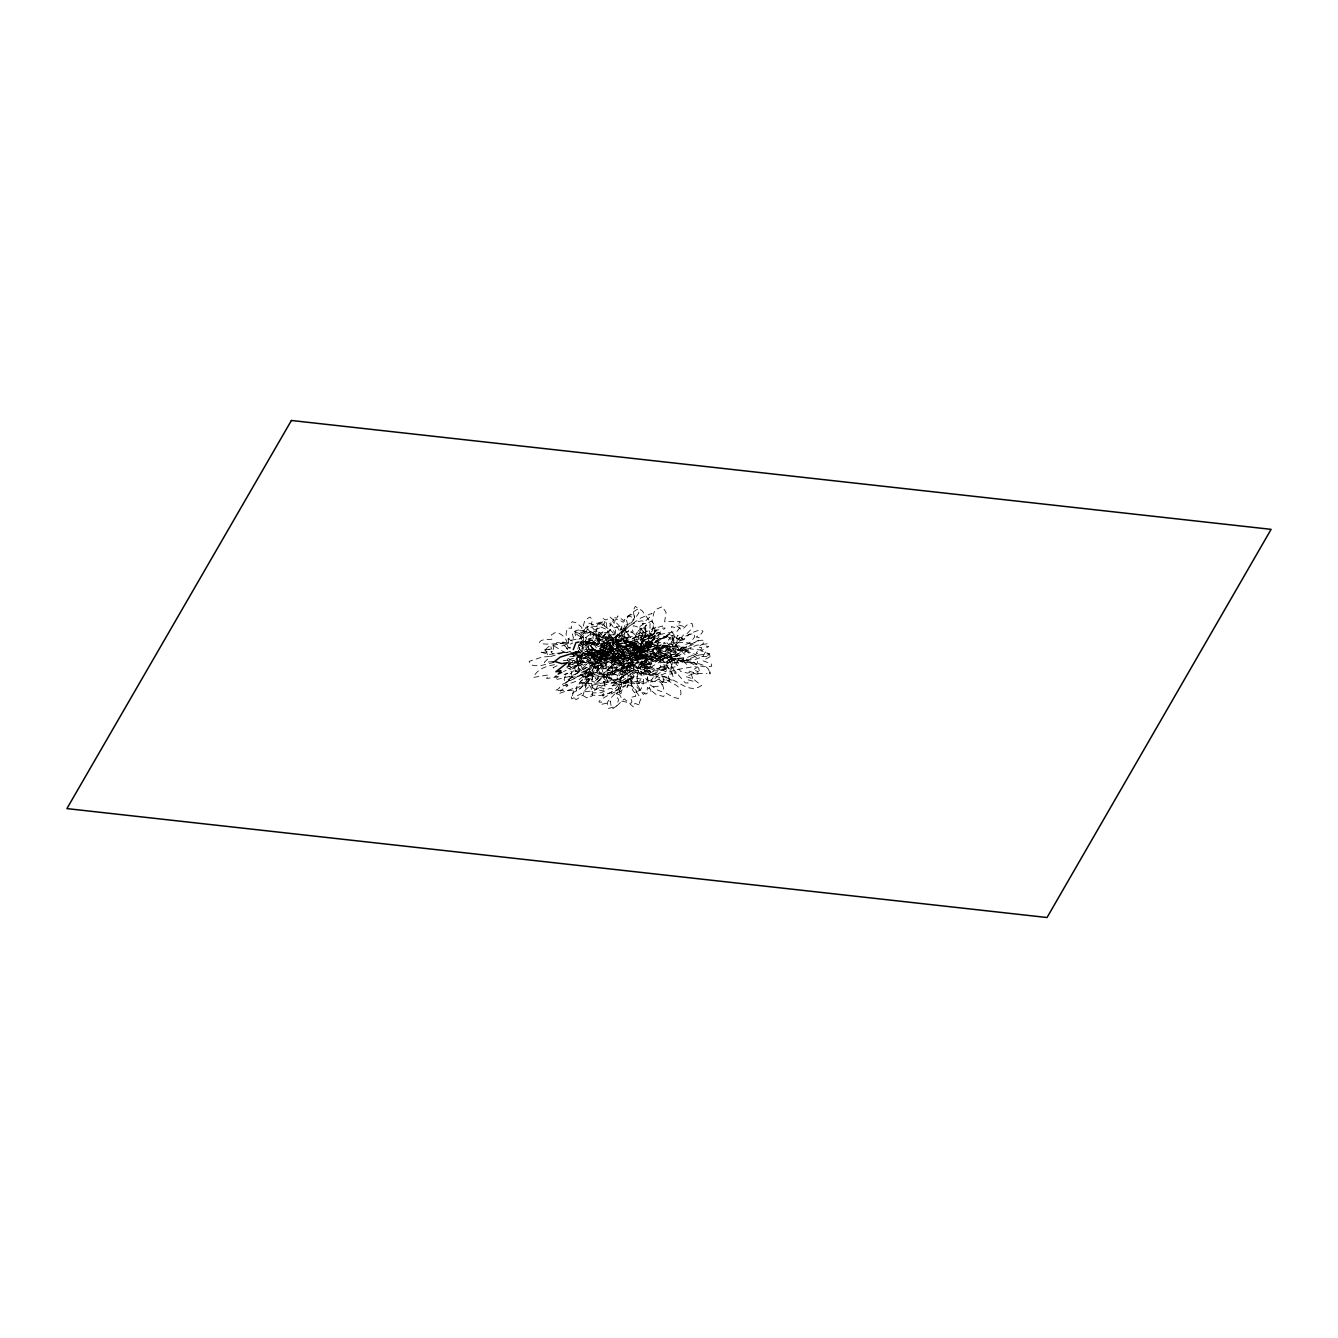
<?xml version="1.0" encoding="UTF-8"?>
<svg xmlns="http://www.w3.org/2000/svg" width="1338" height="1338" viewBox="0 0 1338 1338"><rect width="100%" height="100%" fill="white"/><g stroke="black" fill="none" stroke-linecap="round" stroke-linejoin="round"><path stroke-width="0.75" stroke-dasharray="5 3.75" d="M579.003 644.163L577.163 651.623L569.837 654.315M579.856 638.945L581.11 636.52L580.224 639.23M552.895 662.21L553.915 661.323M572.346 641.136C564.352 637.641 565.556 634.011 567.63 628.107L571.727 628.241L570.774 624.411L572.146 621.718L576.695 622.889L581.879 627.522L581.863 632.021L583 632.774L584.723 628.509L583.117 626.769L584.355 621.986L585.241 619.996L589.874 617.052L592.333 619.527L591.429 624.946L601.23 622.053L599.658 624.227L603.823 624.077L599.641 627.856L585.258 634.028L582.666 636.52A24.084 13.949 -12 0 0 580.909 641.404L580.291 642.273M568.65 660.888L567.228 660.186L568.098 658.53L576.176 661.524L577.598 659.216C581.645 656.473 587.984 668.097 588.302 662.059L590.677 659.667L594.407 665.17C596.146 667.093 591.095 676.727 595.092 672.445C599.173 670.589 607.352 676.811 607.636 681.711L608.606 682.229C638.811 682.781 609.175 683.434 607.235 675.673C606.783 673.265 607.285 671.275 608.456 667.578L612.57 667.712L611.6 663.882L612.971 661.189L617.52 662.36L622.705 666.993L622.688 671.492L623.826 672.245L625.565 667.98L623.943 666.24L625.197 661.457L626.084 659.467L630.716 656.523L633.158 658.998L632.272 664.417L642.073 661.524L640.484 663.698L644.648 663.548L640.484 667.327L626.084 673.499L623.491 675.991A24.084 13.949 -12 0 0 621.735 680.875C621.183 683.149 640.032 663.615 638.293 672.646C632.506 677.981 647.592 669.552 650.385 672.328L649.114 674.67L659.116 673.683C655.553 681.912 645.167 680.373 638.075 682.865C645.669 684.956 653.245 679.002 660.738 682.296L662.076 684.772C659.801 687.581 646.271 685.692 649.8 688.217C653.362 693.887 647.659 691.345 645.97 694.205L638.343 688.919L634.48 683.534L622.739 682.865L631.486 685.993L637.323 691.696L634.664 692.382L635.667 696.312L630.499 697.399L631.971 701.697L631.068 703.203L621.685 701.079C621.334 691.228 613.406 693.385 618.624 699.54L616.734 705.912L612.821 708.588L611.282 707.3L610.362 701.028L607.368 703.169L600.729 704.424L601.816 702.015C590.811 703.972 614.911 691.127 617.989 691.094L619.845 683.634L618.624 684.253C615.815 689.639 610.161 693.686 604.308 694.89L602.886 696.145L602.702 694.639L605.478 691.529L604.442 691.144L601.331 692.75L593.52 692.9L591.981 691.746L593.002 690.876L583.385 691.88L589.172 686.327A27.479 15.905 -12 0 1 598.203 683.919C618.123 679.788 583.017 686.461 580.291 681.862L580.993 680.942C582.85 677.781 594.373 679.921 592.734 678.048L592.466 676.627C593.303 673.683 590.978 673.65 594.356 672.797A24.084 14.501 -8 0 0 598.17 668.13L598.538 665.404L592.199 656.941L593.286 654.499L592.567 652.727L596.23 653.747L597.183 651.489L602.97 656.122L608.138 651.188L613.139 649.532L614.109 653.111L612.72 655.035L608.556 659.483L605.144 660.671C594.607 672.261 618.909 652.007 624.194 657.393L624.16 658.196C615.497 670.321 612.57 658.329 621.25 663.966C621.969 666.893 612.704 668.364 616.969 669.686L605.713 674.068L593.671 674.603L604.876 676.794L617.855 671.375L628.158 669.87L626.937 672.245L629.964 672.696L631.452 676.961L640.852 679.085L641.738 677.58L640.266 673.282L645.451 672.194L644.431 668.264L647.09 667.578L641.253 661.892L633.158 659.651L633.225 658.681L644.247 659.433L648.127 664.802L655.737 670.087C657.443 667.227 663.13 669.769 659.584 664.1C656.055 661.574 669.569 663.481 671.86 660.654C665.203 653.881 681.376 662.912 671.676 659.751L670.522 658.196C663.012 654.884 655.453 660.838 647.86 658.748C654.934 656.256 665.321 657.794 668.9 649.566L658.881 650.552L660.152 648.211C657.359 645.434 642.29 653.864 648.06 648.529C649.783 639.564 631.168 658.831 631.503 656.757A24.084 13.949 -12 0 1 633.259 651.874L635.216 649.566L650.251 643.227L660.019 633.175L659.049 629.596L654.048 631.252L648.88 636.186L643.11 631.553L642.14 633.811L638.477 632.79L639.196 634.563L638.109 637.005L644.464 645.468L644.08 648.194A24.084 14.501 -8 0 1 640.283 652.86C636.972 655.536 643.009 646.639 640.333 645.234L636.587 639.731L634.229 642.123C633.894 648.177 627.555 636.554 623.508 639.28L622.086 641.588L614.008 638.594L612.269 641.722L613.707 645.568L623.107 651.121C619.929 652.827 599.207 639.38 604.057 648.228C609.626 649.515 604.609 651.271 600.979 649.699L602.301 644.849L602.936 645.702L599.006 647.692L604.458 651.573L609.108 652.66L600.879 656.205L604.391 657.209L602.133 658.631L603.304 659.4L616.149 656.373L625.649 652.492L637.189 654.449L625.666 655.286L614.008 659.032L615.697 660.186L610.396 663.431L611.315 665.053L613.925 665.488L606.984 670.455L617.939 670.589L629.362 665.003L626.769 668.231L619.578 672.412L616.969 677.513L617.738 679.052L619.31 678.868L628.375 672.947L628.726 675.473L632.673 677.981L635.098 675.64L637.089 676.476L637.557 685.324L643.377 694.472L647.023 690.893L647.425 687.414L656.055 694.472L663.615 696.513L665.822 692.95L672.947 697.115L678.333 698.553L681.009 693.753L680.741 690.759C677.931 683.317 668.9 683.25 664.2 677.63C677.262 677.981 688.033 694.924 701.497 685.541L693.051 678.784L685.825 676.593L698.553 671.76L693.117 669.82L696.613 667.746L694.773 666.424L674.921 669.953L660.236 675.205L642.357 670.907L660.203 670.739L678.215 665.923L675.606 663.899L683.785 659.266L682.363 656.59L678.316 655.62L687.732 650.736L689.053 648.395L684.086 647.157L672.094 647.09L653.947 655.302L662.394 658.396L662.929 660.805C656.908 661.357 649.683 661.825 645.267 656.891L640.317 656.707L644.247 658.798A27.479 16.524 -8 0 1 649.85 662.828C653.195 674.503 641.37 664.735 641.27 666.993L638.561 667.679L631.603 665.872L630.533 663.799L629.144 663.916L628.241 667.244L625.866 668.247L626.485 667.127L624.361 665.906L622.789 660.002L624.746 653.947L618.156 660.888L621.886 664.802C623.608 666.96 626.619 677.764 620.882 673.884L618.457 676.225L614.51 673.733L614.159 671.208L603.522 677.312L602.886 674.135L605.378 670.673L612.553 666.491L615.012 663.18L603.722 668.849L592.767 668.716L599.725 663.748L597.099 663.297L596.196 661.691L601.481 658.447L599.809 657.293L611.449 653.529L622.99 652.71L611.449 650.736L601.949 654.633L589.105 657.66L587.917 656.891L590.175 655.453L586.68 654.466L594.908 650.92L588.904 648.947L587.917 652.191L594.156 651.941L584.79 645.953C593.069 639.514 600.545 649.649 608.89 649.382L606.097 647.258L604.86 648.328C600.076 652.308 589.456 657.376 581.629 654.851L588.569 649.883L585.96 649.448L585.041 647.826L590.342 644.582L588.653 643.427L600.31 639.664L611.851 638.928L600.294 636.888L590.794 640.768L579.789 643.26M553.347 661.557L544.298 662.327L550.085 656.774A27.479 15.905 -12 0 1 559.117 654.382M569.185 660.387L570.473 659.199A27.479 15.905 -12 0 1 579.505 656.807C593.002 654.516 573.433 655.653 569.72 656.858M616.249 640.467L617.504 639.397L613.389 644.063L618.741 638.259L619.009 640.45L614.761 645.351L616.316 645.819L621.033 643.11L632.824 642.039L635.149 643.578L633.576 644.983L648.127 642.474L639.296 651.305A42.281 23.064 -17.1 0 1 625.632 655.804L617.236 657.928L623.826 658.731L632.155 655.653L640.4 654.7L656.088 657.476L652.509 656.891L648.077 660.236L636.855 662.946L632.272 662.828L634.162 665.973L633.175 668.632L635.132 670.539L630.549 670.505L629.111 674.151L617.587 669.82L611.349 663.247L612.152 661.591L609.877 659.4L591.814 660.32L595.176 661.925L606.515 663.431L612.102 667.645L613.724 672.011C606.917 671.341 615.045 679.068 609.86 681.042L603.655 681.276L605.06 686.812L602.936 690.96L593.286 688.585L588.335 683.434L587.716 675.941L585.893 676.376L584.037 682.263C589.924 692.164 578.702 679.186 586.429 684.671L583.117 694.89L576.076 699.741L572.396 696.329L573.851 688.25L558.983 693.569L561.408 690.191L555.119 690.826L558.916 688.485L561.475 684.805L583.335 674.151L587.282 670.221A37.063 20.221 -17.1 0 0 590.008 662.812C594.356 656.306 558.966 692.231 564.87 676.727L568.098 673.566L564.084 674.469M562.629 652.325L564.636 652.058M578.819 639.146L583.753 637.055L579.103 635.968L573.651 632.088C581.913 625.649 589.406 635.784 597.751 635.517L588.352 629.964L586.914 626.117L588.653 622.99L596.731 625.983L598.153 623.675C602.2 620.932 608.539 632.556 608.874 626.519L611.232 624.127L614.978 629.613C617.755 631.135 611.533 639.798 614.928 637.256A24.084 14.501 -8 0 0 618.725 632.59L619.109 629.864L612.754 621.401L613.841 618.959L613.122 617.186L616.785 618.206L617.755 615.948L623.525 620.581L628.693 615.647L633.694 613.991L634.664 617.554L633.275 619.494L629.111 623.943L625.699 625.13C615.162 636.721 639.464 616.45 644.749 621.852L643.026 624.511L637.908 627.673L641.822 628.425C642.491 631.385 633.175 632.891 637.524 634.145C625.415 641.053 610.529 637.256 597.25 643.394C604.843 645.485 612.403 639.531 619.912 642.825L621.25 645.301C618.959 648.11 605.445 646.221 608.974 648.746C612.52 654.416 606.833 651.874 605.127 654.734L597.517 649.448L593.637 644.063L581.712 643.511L590.66 646.522L596.48 652.225C583.836 655.168 575.842 667.227 563.532 671.442M568.483 664.367L575.942 659.835L580.759 654.098L578.919 661.557L566.844 666.842M577.33 663.497C580.224 660.035 577.314 666.926 577.196 663.799M557.06 665.739L553.096 667.629L556.156 670.221M568.249 663.899L573.35 661.792L568.399 661.925M563.298 660.638L567.228 660.186M556.34 675.623L554.685 676.526L558.481 677.145L556.223 678.567L557.394 679.336L570.239 676.309L579.739 672.429L591.229 674.335L579.755 675.222L568.098 678.968L569.787 680.122L564.485 683.367L565.389 684.989L568.014 685.424L561.057 690.391L572.012 690.525L583.301 684.855L580.859 688.167L573.668 692.348L571.192 695.81L571.811 698.988L582.448 692.883L582.816 695.409L586.763 697.901L589.188 695.559C594.908 699.44 591.914 688.635 590.192 686.478L586.462 682.564L593.035 675.623L591.078 681.678L592.65 687.581L594.774 688.802L594.172 689.923L596.547 688.919L597.45 685.591L598.822 685.474L599.892 687.548L606.867 689.354L609.559 688.669C609.676 686.411 621.484 696.178 618.156 684.504A27.479 16.524 -8 0 0 612.536 680.473L608.606 678.399L613.573 678.567C617.972 683.517 625.214 683.049 631.218 682.48L630.7 680.089L622.254 676.978L627.238 673.633C634.931 667.562 621.401 669.569 628.392 675.439L626.519 681.795L622.588 684.471L621.066 683.2L620.13 676.911L617.136 679.052L610.496 680.306L611.583 677.898C600.595 679.855 624.695 667.01 627.773 666.993L629.613 659.517L628.408 660.136C625.582 665.521 619.946 669.569 614.075 670.79L612.653 672.027L612.47 670.522L615.246 667.411L614.209 667.026L611.098 668.632L603.287 668.799L601.749 667.629L602.769 666.759C596.949 669.769 603.94 662.594 607.067 664.969L601.966 667.294L591.413 667.863L592.885 672.144L591.998 673.666L582.599 671.525C582.264 661.507 574.37 663.782 579.538 670.004L577.665 676.376L573.734 679.035L572.212 677.764L571.276 671.475L565.104 674.268M568.867 661.775L570.456 667.829L571.978 669.117L575.909 666.441L577.782 660.069C572.614 653.847 580.508 651.589 580.859 661.608L590.242 663.732L591.128 662.226L589.673 657.928L594.841 656.841L593.771 654.449C597.4 646.12 609.676 651.857 593.704 652.827C629.496 645 574.788 661.507 573.751 668.164L575.909 668.783L568.399 675.473L569.453 677.045L572.948 676.292L563.014 685.959L577.832 680.674L593.888 668.013L590.041 673.349L579.872 682.146L576.143 687.715L576.661 691.378L591.714 678.45L591.914 681.427L596.999 682.597L600.528 678.466L604.341 678.132L605.144 671.007L602.853 666.592L598.22 663.548L607.87 651.606L604.575 660.152L606.081 666.742L608.823 667.227L608.589 669L611.198 666.491L612.787 661.892L614.66 661.056L614.527 662.929C625.983 664.116 627.572 656.322 637.44 658.848C641.839 659.701 639.43 647.642 641.705 652.308C633.978 656.724 656.991 646.471 659.851 648.194C656.941 650.786 664.049 650.736 658.932 651.941L654.583 655.085L658.43 649.95L665.12 647.726L669.518 643.996L673.349 638.711L672.345 633.576L667.996 634.563L656.339 642.391L658.229 645L661.407 645.568L657.209 641.521L655.921 642.257L655.369 638.193L649.231 633.811L648.094 633.71L645.501 637.306L641.019 635.617L640.818 644.582L643.996 651.723L649.783 658.346L639.631 668.749L638.979 667.445L642.641 659.283L640.166 649.699L636.871 647.542L637.808 645.819L634.145 647.174L632.757 652.392C623.859 650.887 644.347 660.638 638.711 648.963A27.479 16.524 -8 0 0 633.091 644.933L629.178 642.859L634.128 643.026C638.544 647.96 645.769 647.508 651.773 646.94L651.255 644.531L642.809 641.437L650.536 637.156L647.492 636.704L649.298 634.413L638.427 635.834L625.431 641.236L614.226 639.062L618.29 634.212L608.272 635.199L609.543 632.857C606.75 630.081 591.68 638.51 597.467 633.175C598.655 625.532 583.736 639.597 580.424 642.374M558.766 676.76L546.606 678.483L548.563 674.887L533.41 677.413C537.24 668.582 547.727 665.471 556.524 664.451M616.567 640.25C606.298 642.357 599.324 651.322 592.935 658.53L595.828 647.308C616.333 641.053 616.768 627.288 628.191 646.17L641.119 646.923L631.352 644.13L627.622 641.002L626.519 637.958L628.643 637.724L627.673 633.694L629.011 632.038L633.125 632.172L632.155 628.342L633.543 625.649L639.949 627.706L643.26 631.452L643.244 635.951L644.398 636.704L646.12 632.439L644.515 630.7L645.752 625.916L646.639 623.926L651.271 620.983L653.713 623.458L652.827 628.877L662.628 625.983L661.039 628.158L665.22 628.007L661.039 631.787L646.639 637.958L644.046 640.45A24.084 13.949 -12 0 0 642.29 645.334C641.738 647.609 660.587 628.074 658.848 637.105L656.741 639.096L670.104 637.457L668.381 640.133L663.263 643.277L667.177 644.03C667.896 646.956 658.614 648.428 662.879 649.75L658.095 652.325L658.413 653.814L668.833 658.731L673.716 669.502L685.29 682.915L688.05 683.016L687.481 679.687L693.619 681.376L691.194 673.867L688.836 671.04L696.596 673.549L706.982 673.583M554.2 662.327L540.452 665.705L534.615 665.672L531.102 664.852L529.129 661.357L542.358 657.008L550.052 656.473L547.727 654.968L545.352 649.699L551.44 649.03L550.888 646.522L552.193 645.886L553.631 645.702L565.037 652.71M570.674 647.207L566.643 648.495L575.373 656.289L587.566 658.714C591.948 662.126 572.129 660.721 569.854 659.801L569.436 658.697M572.229 643.277L570.172 644.163M580.324 643.779C582.599 643.494 584.204 649.934 580.776 647.124L579.739 643.979M566.392 652.392L569.971 651.69M561.977 652.994L552.694 653.429L551.156 652.275L552.176 651.405L542.559 652.409L548.346 646.839A27.479 15.905 -12 0 1 557.361 644.448C577.28 640.317 542.191 646.99 539.465 642.391L540.151 641.471C542.024 638.31 553.547 640.45 551.892 638.577L551.641 637.156C550.838 632.924 552.544 635.232 554.266 632.974C558.281 631.034 566.593 637.473 566.81 642.24L572.196 642.909M568.366 664.919L574.303 663.765L573.283 664.635L574.822 665.789L582.632 665.638L585.743 664.016L586.78 664.417L584.004 667.528L584.188 669.033L585.609 667.779C591.463 666.558 597.116 662.527 599.926 657.142L601.147 656.523L599.29 663.983C596.213 663.999 572.112 676.844 583.117 674.887L582.03 677.312L588.67 676.058L591.664 673.9L592.583 680.189L594.122 681.477L598.036 678.801L599.926 672.429C594.741 666.207 602.652 663.949 602.986 673.967L612.369 676.091L613.272 674.586L611.801 670.288L616.969 669.201L615.965 665.254L618.608 664.585L612.787 658.881L604.04 655.754L615.781 656.423L619.645 661.792L627.271 667.093C628.96 664.233 634.664 666.776 631.101 661.106C627.572 658.58 641.103 660.47 643.377 657.66L642.039 655.185C634.547 651.89 626.97 657.844 619.377 655.754C626.468 653.245 636.855 654.8 640.417 646.572L630.415 647.559L631.67 645.217C628.893 642.424 613.808 650.87 619.594 645.535C621.267 636.57 602.602 655.904 603.037 653.764A24.084 13.949 -12 0 1 604.793 648.863L607.385 646.388L621.785 640.216L625.95 636.436L621.785 636.57L623.374 634.396L613.573 637.289L614.46 631.887L612.001 629.395L607.385 632.356L606.499 634.329L605.244 639.129L606.867 640.869L605.127 645.133L603.99 644.381L604.007 639.865L598.822 635.249L594.273 634.078L592.901 636.771L593.871 640.601L589.757 640.467C588.285 644.18 588.018 646.17 588.62 648.947C591.881 656.49 619.461 655.52 589.907 655.118L588.937 654.6C588.285 650.084 584.054 646.488 578.986 645.334M570.155 653.646L570.891 653.245M575.792 639.363L570.69 640.317L569.202 641.487L569.938 642.641M576.862 651.673L581.311 653.061L570.908 652.693M569.403 654.249L580.09 655.536L586.897 653.764L574.788 651.472M580.575 641.722L586.546 642.34L588.72 638.728L595.243 637.524L602.334 639.848L602.92 636.972L606.382 632.807L610.847 637.825C613.824 639.731 605.378 652.024 609.977 647.391A37.063 15.454 -31.3 0 0 615.631 639.681L616.417 636.085L608.74 628.626L610.463 625.047L609.676 623.19L614.543 622.638L615.079 619.845L618.072 619.327L623.391 622.27L630.917 613.523L637.875 608.957L638.494 609.66L638.795 612.955L636.721 616.049L630.599 623.709L625.866 626.886L621.167 633.576L630.934 624.712L640.919 617.939L652.007 613.322L649.382 617.504L642.106 623.993L647.324 622.99C647.375 626.401 637.574 631.753 639.999 632.038L640.919 632.289L634.73 637.507L625.214 643.344L608.84 650L623.776 647.174L641.939 633.944L656.824 626.753L654.131 630.549L658.196 629.579L647.274 638.778L651.439 637.724L658.38 638.477L659.467 639.815L658.848 641.203L645.585 646.221L639.363 646.823L635.366 645.083L628.676 647.324L633.76 647.993A42.281 17.628 -31.3 0 1 640.935 650.235L640.467 653.312L638.042 654.867L625.381 652.911L637.423 652.392L646.655 648.98L643.244 645.602L631.787 639.046L626.134 631.503L624.478 625.431C631.636 628.408 622.939 617.504 628.325 615.848L634.58 618.123L633.142 610.663L635.266 606.415L642.19 610.814L650.051 621.785L649.984 629.997L651.723 631.937L654.399 625.013L651.957 621.033L653.881 612.921L655.252 609.743L662.327 606.649L666.056 612.403L664.635 621.802L679.604 621.367L680.373 622.053L677.179 624.562L683.534 626.368L679.721 627.706L677.145 631.202L655.135 635.349L651.171 638.594A37.063 25.255 16.8 0 0 648.462 646.639L647.709 648.194L649.95 647.91L650.954 645.802C652.024 641.136 679.788 629.144 673.767 639.815C663.146 646.455 690.09 639.196 692.198 645.2L690.241 648.83L699.941 649.95L705.511 651.974L702.651 656.707L694.506 659.751L673.365 658.329C683.785 665.504 698.269 659.316 707.919 668.482L709.759 672.094M563.097 652.743L549.333 654.433L541.221 652.308L541.907 651.389C543.78 648.244 555.303 650.385 553.648 648.512L553.38 647.09C552.594 642.842 554.3 645.167 556.006 642.909C560.087 641.036 568.265 647.258 568.55 652.175M620.782 640.735C614.493 639.079 623.424 643.561 621.635 641.287M567.83 652.359L564.703 652.308M566.911 667.428L572.112 670.472L577.18 671.057L567.797 665.504M570.155 648.345L567.981 646.99L566.877 643.963L569.135 643.327L563.331 643.963L561.274 646.17L569.001 643.729L568.065 639.48L569.386 638.025L573.484 638.176L572.513 634.346L573.902 631.653L580.307 633.71L583.619 637.44L583.619 641.939L584.756 642.692L586.479 638.443L584.873 636.687L586.111 631.904L586.997 629.93L591.63 626.97L594.072 629.462L593.186 634.864L602.986 631.971L601.398 634.145L605.579 634.011L601.398 637.791L586.997 643.963L584.405 646.438A24.084 13.949 -12 0 0 582.649 651.322L582.164 652.308L590.76 644.598L600.21 640.283L591.948 642.892C595.092 645.635 601.682 637.356 599.207 643.11C593.436 648.428 608.506 639.999 611.299 642.792L610.028 645.117L620.046 644.147C616.467 652.359 606.097 650.82 599.006 653.329C606.599 655.419 614.159 649.465 621.668 652.76L623.006 655.235C620.715 658.045 607.201 656.138 610.73 658.664C614.276 664.35 608.589 661.808 606.883 664.668L599.273 659.366L595.393 653.998L583.552 653.362L592.399 656.456L598.237 662.159L595.577 662.828L596.597 666.776L594.105 668.013C591.53 666.792 598.036 663.865 598.939 662.21A27.479 15.905 -12 0 1 607.97 659.801C627.89 655.67 592.784 662.343 590.058 657.744L590.76 656.824C592.634 653.663 604.157 655.804 602.501 653.947L602.234 652.509C601.398 650.235 603.455 647.793 603.421 650.117C600.779 654.951 593.487 654.182 591.747 660.27L592.383 663.447L603.02 657.343L603.371 659.868L607.318 662.36L609.743 660.019C615.463 663.899 612.47 653.095 610.747 650.937L607.017 647.023L613.59 640.082L611.633 646.137L613.205 652.041L615.346 653.262L614.727 654.382L617.102 653.379L618.005 650.051L619.394 649.934L620.447 652.007L627.422 653.814L630.633 652.409L630.583 650.034L628.96 649.03L618.173 645.451L613.991 646.271L613.958 647.843C608.355 642.374 597.25 638.293 600.729 652.058A42.281 26.543 -2.4 0 0 609.426 659.032L612.67 659.985L615.513 662.762L607.853 661.992C601.331 653.897 590.058 653.596 580.508 653.964L579.906 655.453L581.328 657.844L589.606 662.728L594.423 663.648L582.498 669.719L587.198 670.723L584.405 674.218L601.247 673.047L621.317 665.705L638.661 670.338L633.359 671.208L620.029 669.97L609.392 672.378L602.635 675.824C609.442 678.149 594.908 679.838 596.029 684.538L602.083 686.126L594.172 690.642L591.513 694.723C604.391 698.135 615.43 689.99 625.816 685.173L620.983 691.395L615.714 692.95L609.275 699.657L607.151 702.601L608.673 708.404L616.4 706.247L624.378 698.904L633.342 706.865L634.463 706.765L634.814 703.37L640.484 705.36L639.363 702.45L641.036 698.687L631.168 684.504L631.737 680.189A37.063 23.264 -2.4 0 1 637.607 673.148L638.594 671.676L639.731 673.014L637.49 676.694L638.126 670.873L632.372 662.628L638.945 655.687L637.289 661.658L639.179 663.999L638.895 666.809L635.667 671.843L632.255 672.562L630.917 665.471L627.923 667.629L621.284 668.883L622.371 666.458C611.232 667.963 636.704 655.536 639.915 654.851C644.013 654.349 633.326 658.363 632.004 660.487L635.517 658.028L632.088 658.062L638.46 655.687L640.4 648.094L639.179 648.713C636.37 654.098 630.733 658.129 624.863 659.35L623.441 660.604L623.257 659.099L626.033 655.988L624.997 655.603L621.886 657.209L614.075 657.359L612.536 656.205L613.557 655.336L603.94 656.339L609.727 650.77A27.479 15.905 -12 0 1 618.758 648.378L624.311 647.759L623.759 650.134L628.509 651.807C615.43 640.584 635.266 652.342 624.511 650.77L620.899 648.846L623.943 647.007L619.929 646.488L608.974 648.428L600.846 646.321L601.548 645.401C603.405 642.24 614.945 644.381 613.289 642.508L613.657 639.33L612.352 637.942L615.38 638.176L625.532 628.86L620.447 629.479L622.12 625.799L612.068 628.358L607.519 631.854L606.231 622.655L603.923 620.932L597.969 625.298L595.025 634.898C602.552 643.06 591.597 648.261 590.409 632.974L581.277 630.7L576.26 630.834L574.888 633.158L577.029 639.33M602.786 676.995L604.759 679.403C608.974 684.22 608.121 674.904 602.786 676.995M623.341 641.437L625.314 643.862C629.529 648.679 628.676 639.347 623.341 641.437M634.496 655.302L636.453 657.727C640.668 662.544 639.815 653.212 634.496 655.302M648.696 657.058L650.669 659.467C654.884 664.284 654.031 654.968 648.696 657.058M681.594 650.803L683.567 653.228C687.782 658.045 686.929 648.713 681.594 650.803M683.35 660.738L685.307 663.146C689.522 667.98 688.669 658.647 683.35 660.738M620.012 640.384C619.678 646.421 613.356 634.797 609.308 637.524L607.87 639.848L599.792 636.855L598.22 641.839C602.736 648.796 613.306 647.709 617.37 655.453C636.152 649.231 609.359 659.433 620.063 656.205C609.626 658.162 636.47 646.806 614.075 655.252L617.37 655.403L616.851 656.54L618.373 658.129C648.545 658.58 620.314 659.534 617.086 651.941C616.517 649.064 617.035 647.358 618.24 643.461L622.337 643.595L621.367 639.781L622.755 637.072L627.305 638.259L632.473 642.876L632.456 647.375L633.61 648.127L635.333 643.862L633.727 642.123L634.965 637.34L635.851 635.349L640.484 632.406L642.926 634.898L642.039 640.3L651.84 637.406L650.251 639.581L654.433 639.447L651.054 640.735C640.467 652.426 665.555 631.586 670.94 636.788L669.669 639.129L679.687 638.142C676.108 646.371 665.722 644.816 658.647 647.324C666.24 649.415 673.8 643.461 681.31 646.756L682.648 649.231C680.356 652.041 666.842 650.151 670.371 652.676C673.917 658.346 668.231 655.804 666.525 658.664L658.915 653.379L655.035 647.993L643.093 647.441L652.041 650.452L657.878 656.155L655.219 656.824L656.239 660.771L651.054 661.858L652.526 666.157L651.639 667.662L642.24 665.538L638.561 658.279L636.988 661.741L638.561 667.645L640.701 668.866L640.618 670.254L642.457 668.983L643.361 665.655L644.749 665.538L645.802 667.612L652.777 669.418L655.469 668.732C655.587 666.475 667.411 676.242 664.066 664.568A27.479 16.524 -8 0 0 658.447 660.537L654.533 658.463L659.483 658.631C663.899 663.581 671.124 663.113 677.128 662.544L676.61 660.152L668.164 657.042L675.891 652.76L672.914 649.081L674.268 649.231L676.66 651.021L676.208 653.262L672.847 652.308L674.068 649.934L663.782 651.439L650.786 656.858L639.848 654.466L653.462 653.546L651.071 657.309L650.853 655.152L652.509 653.563L658.948 651.439L663.163 655.503L649.766 651.205L663.28 660.805L672.128 674.068L668.063 673.984L669.585 681.678L665.772 682.698L661.691 681.109L663.882 689.655L662.511 691.98L657.46 690.057L648.228 683.467C647.475 665.17 635.951 665.07 643.561 679.169L643.11 684.136L640.634 689.856L634.647 692.783L632.322 689.689L630.951 677.781L626.368 680.222L617.219 679.804L616.249 679.236L617.922 675.356L612.787 674.018C620.514 665.939 632.289 664.919 642.675 663.447L644.531 659.132L645.535 650.753L643.695 651.271L638.159 658.848L626.502 663.983L621.769 663.615L620.748 665.321L619.594 665.187L619.31 662.36L623.575 658.045L622.003 656.824L619.511 658.447L617.253 658.229L605.345 654.667L603.003 651.807C600.411 650.435 605.127 647.04 602.853 651.757L604.575 650.703C594.808 651.238 581.879 647.993 598.755 640.517A42.281 28.8 16.8 0 1 612.553 640.601L620.999 641.437L614.359 637.708C603.655 639.581 593.252 634.848 585.258 628.007L589.857 625.816L601.163 627.104L605.796 629.144L603.873 624.461L604.86 621.568L602.853 618.407C607.97 622.17 607.118 617.872 609.81 616.801C617.571 623.759 626.134 631.202 626.953 641.236L646.405 649.131L648.679 648.01L646.99 647.358L646.923 645.401L648.646 642.273L656.724 645.284L658.162 642.959C662.21 640.233 668.532 651.857 668.866 645.819L671.241 643.411L674.971 648.913C677.647 650.335 671.609 659.216 674.921 656.54A24.084 14.501 -8 0 0 678.734 651.89L679.102 649.164L672.763 640.685L673.85 638.259L673.131 636.487L676.794 637.49L677.747 635.249L683.517 639.865L688.685 634.931L693.703 633.275L694.656 636.855L693.285 638.778L689.103 643.244L685.708 644.431C675.155 656.021 699.473 635.751 704.758 641.153L703.019 643.812L697.901 646.956L701.814 647.709C702.483 650.669 693.168 652.191 697.533 653.446L686.277 657.811L674.235 658.346L685.424 660.537L698.419 655.118L709.307 653.697L707.484 656.005L710.528 656.44L702.801 660.721L711.247 663.832L711.783 666.224C705.762 666.792 698.536 667.261 694.121 662.31L689.17 662.143L693.101 664.233A27.479 16.524 -8 0 1 698.704 668.247C702.049 679.921 690.224 670.154 690.124 672.412L687.414 673.098L680.457 671.308L679.386 669.234L677.998 669.351L677.095 672.663L674.72 673.666L675.339 672.546L673.215 671.325L671.643 665.421L673.599 659.366L667.01 666.307L670.739 670.221C672.462 672.378 675.473 683.183 669.736 679.319L667.311 681.661L663.364 679.152L663.012 676.627L652.375 682.748L651.74 679.57L654.232 676.108L661.407 671.927L663.865 668.615L652.576 674.268L641.621 674.135L648.579 669.167L645.953 668.732L645.05 667.11L650.335 663.882L648.662 662.711L660.303 658.965L671.776 658.079L660.303 656.172L650.803 660.052L637.958 663.079L636.771 662.327L639.029 660.888L635.249 660.27L643.762 656.339C628.626 655.352 634.379 644.448 644.765 649.515C641.22 651.188 636.687 651.037 633.694 651.422C641.889 644.883 649.432 655.102 657.744 654.817C645.518 647.91 646.103 649.515 652.961 642.29L649.047 641.521L654.165 638.377L655.904 635.717C650.619 630.315 626.301 650.586 636.855 638.995L640.25 637.808L644.431 633.342L645.802 631.419L644.849 627.856L639.832 629.512L634.664 634.446L628.893 629.813L627.94 632.054L624.277 631.051L624.997 632.824L623.909 635.249L630.248 643.729L629.88 646.455A24.084 14.501 -8 0 1 626.067 651.121C622.755 653.78 628.81 644.899 626.117 643.478L622.387 637.992L620.012 640.384M667.11 635.885C666.792 641.922 660.454 630.298 656.406 633.025L654.984 635.349L646.906 632.356L645.167 635.466L646.605 639.33L655.988 644.883C647.659 645.15 640.166 635.015 631.904 641.454L637.34 645.334L642.006 646.421L632.807 650.686L633.259 649.649L636.403 647.776L639.882 647.559L633.409 650.368L637.289 650.954L635.032 652.392L636.202 653.161L649.047 650.134L658.547 646.237L670.037 648.161L658.564 649.03L646.906 652.793L648.596 653.947L643.294 657.192L644.197 658.798L646.823 659.249L639.865 664.217L650.82 664.334L662.109 658.681L659.667 661.992L652.476 666.173L650 669.636L650.619 672.813L661.256 666.709L661.608 669.234L665.571 671.726L667.996 669.385C673.716 673.265 670.723 662.461 668.983 660.286L665.254 656.389L671.843 649.448L669.886 655.503L671.459 661.407L673.583 662.628L672.981 663.732L675.356 662.745C670.054 651.255 683.417 671.024 676.342 659.35L683.183 662.544L688.368 662.494C688.485 660.219 700.292 669.987 696.964 658.329A27.479 16.524 -8 0 0 691.345 654.299L687.414 652.208L692.382 652.392C696.78 657.326 704.022 656.858 710.026 656.306L709.508 653.897L701.045 650.803L708.772 646.522L705.745 646.07L707.551 643.762L696.663 645.2L683.685 650.603L672.479 648.412L684.521 647.876L695.777 643.511C691.428 642.257 700.744 640.735 700.058 637.774L696.145 637.022L701.279 633.878L703.002 631.218C697.717 625.816 673.415 646.087 683.952 634.496L687.364 633.309L691.529 628.843L692.917 626.92L691.947 623.341L686.946 625.013L681.778 629.947L675.991 625.314L675.038 627.555L671.375 626.552L672.094 628.325L671.007 630.75L677.346 639.23L676.978 641.956A24.084 14.501 -8 0 1 673.165 646.605C669.853 649.281 675.907 640.4 673.215 638.979L669.485 633.493L667.11 635.885M612.754 654.031C618.173 652.676 607.235 646.488 610.596 652.793L612.754 654.031M578.518 650.435L579.103 654.165L582.114 654.55L578.518 650.435M580.274 660.37L580.859 664.1L583.853 664.468L580.274 660.37M600.645 662.795L601.247 666.525L604.241 666.893L600.645 662.795M619.343 689.923L619.946 693.636L622.939 694.021L619.343 689.923M629.128 665.806L629.713 669.518L632.707 669.903L629.128 665.806M639.915 654.366L640.501 658.095L643.494 658.48L639.915 654.382M644.749 661.959L643.929 664.183L645.618 669.033L650.184 671.208L644.749 661.959M593.771 648.897L588.402 643.528L592.935 643.779L594.574 647.14L593.771 648.897M645.719 643.026L645.418 645C646.187 649.382 648.211 643.494 645.719 643.026M580.859 649.833L581.261 651.823L580.859 649.833M601.23 652.258L601.632 654.249L601.23 652.258M617.638 659.199L617.571 660.186C613.456 663.966 629.245 667.495 622.622 663.983L621.484 661.541L617.638 659.199M619.929 679.37L620.347 681.36L619.929 679.37M629.713 655.269L630.114 657.259L629.713 655.269M640.484 643.829L640.902 645.819L640.484 643.829M654.901 631.001L654.332 634.011L653.078 634.563L654.901 631.001M585.091 631.687L583.602 633.894L585.091 631.687M586.83 641.621L585.342 643.829L586.83 641.621M607.218 644.046L606.064 646.99L602.418 648.83C593.152 648.328 609.526 647.074 607.218 644.046M625.916 671.158L624.428 673.365L625.916 671.158M635.684 647.057L634.195 649.248L635.684 647.057M646.471 635.617L644.983 637.825L646.471 635.617M592.767 664.016L592.717 664.835C590.376 665.321 592.065 659.835 593.018 663.13L592.767 664.016M583.669 675.991C582.465 680.908 588.151 671.308 584.137 674.971L583.669 675.991M646.003 656.306L645.652 660.905L646.622 661.424L647.492 659.065L646.003 656.306M640.986 668.147C637.306 668.565 645.669 661.089 640.986 668.147M579.321 647.124L579.739 649.816L579.321 647.124M581.077 657.058L581.495 659.751L581.077 657.058M601.464 659.483L601.883 662.176L601.548 659.283M620.163 686.595L620.581 689.287L620.163 686.595M629.93 662.477L630.349 665.187L629.93 662.477M576.076 654.499C573.751 655.001 579.12 650.117 576.076 654.499M598.203 666.859C595.862 667.461 601.297 662.31 598.203 666.859M616.902 693.97C614.56 694.573 619.979 689.438 616.902 693.97M626.686 669.853C624.361 670.539 629.73 665.27 626.686 669.853M637.473 658.43C635.115 659.032 640.551 653.897 637.473 658.43M592.617 653.095L592.349 654.499L591.212 653.697L591.898 650.251L592.868 650.352L592.617 653.095M597.534 642.775C592.684 649.733 600.963 642.441 597.534 642.775M632.188 663.665L633.426 667.445L637.992 669.234L633.593 662.31L632.188 663.665M597.852 678.383C594.808 682.363 593.069 669.318 597.852 678.383M618.424 642.825C615.413 646.722 613.59 633.844 618.424 642.825M629.562 656.69C626.535 660.738 624.762 647.609 629.562 656.69M643.779 658.447L642.842 659.483L640.016 655.319L643.595 656.975L643.779 658.447L642.558 658.246C652.275 652.927 653.747 657.293 643.795 658.396M648.562 640.384L648.194 642.892L646.89 641.655L648.813 637.841L648.562 640.384M582.716 647.876C580.659 652.459 583.184 643.561 582.716 647.876M621.785 677.429C619.745 681.995 622.27 673.098 621.785 677.429M631.553 653.312C629.512 657.878 632.038 648.98 631.553 653.312M642.34 641.889C640.3 646.455 642.825 637.557 642.34 641.889M640.685 671.459C643.846 672.479 647.441 683.685 647.241 678.6L647.993 675.121L640.685 671.459M590.259 665.755L589.305 669.151C589.74 671.626 593.186 665.387 590.259 665.755M592.399 673.817L587.65 671.977L587.934 668.649L592.399 673.817M612.955 638.259L608.205 636.436L608.489 633.108L612.955 638.259M624.093 652.124L619.36 650.301L619.645 646.973L624.093 652.124M638.31 653.881L633.576 652.041L633.844 648.713L638.31 653.881M671.191 647.625L666.458 645.802L666.742 642.474L671.191 647.625M672.947 657.56L668.214 655.72L668.498 652.409L672.947 657.56M606.281 648.713C603.655 652.977 605.897 646.037 606.281 648.713M631.636 664.317C628.81 668.732 631.385 661.507 631.636 664.317M664.534 658.062C661.875 662.36 664.116 655.386 664.534 658.062M666.291 667.996C663.598 672.312 665.939 665.287 666.291 667.996M647.224 652.476L646.856 654.332C653.161 666.993 652.325 650.82 646.655 650.77L647.224 652.476M581.863 654.734L582.532 657.058C587.298 660.387 582.13 650.569 581.863 654.734M602.251 657.175L602.92 659.483C607.669 662.828 602.501 653.011 602.251 657.175M620.949 684.287L621.618 686.595C626.368 689.94 621.217 680.122 620.949 684.287M630.716 660.169L631.385 662.477C636.336 666.09 631.034 656.072 630.716 660.169M641.504 648.746L642.173 651.054C646.94 654.399 641.772 644.582 641.504 648.746M591.63 656.072L591.262 657.694C590.827 663.916 583.151 649.9 590.292 654.349L591.63 656.072M677.212 654.366L674.135 656.741L663.916 655.168L667.495 656.59L665.287 654.8L677.212 654.366M640.601 680.005L638.577 681.845L632.774 682.363L640.601 680.005M661.156 644.464L659.132 646.304L653.345 646.823L661.156 644.464M597.049 666.023C593.002 672.88 596.614 662.979 597.049 666.023M646.103 668.298L642.809 669.953L640.35 669.318C643.762 665.304 657.443 664.25 646.103 668.298M588.971 675.891C578.718 681.895 599.374 672.713 588.971 675.891M609.526 640.35C599.273 646.354 619.946 637.172 609.526 640.35M634.881 655.955C626.803 661.24 638.611 654.299 641.889 655.737C638.561 655.185 638.142 654.499 634.881 655.955M628.776 680.406L625.013 684.27L617.989 684.337L630.9 678.818L633.911 675.64L630.834 676.978L629.546 679.52L631.586 678.533L628.275 681.527L622.17 682.33L628.776 680.406M667.779 649.716C657.51 655.72 678.182 646.538 667.779 649.716M669.535 659.634C659.199 665.538 679.871 656.741 669.619 659.5M620.849 631.82L627.622 629.429L623.09 629.78L620.849 631.82M631.988 645.685L638.778 643.294L634.229 643.628L631.988 645.685M646.204 647.425L652.977 645.033L648.445 645.384L646.204 647.425M679.102 641.186L685.876 638.795L681.326 639.129L679.102 641.186M680.841 651.104L687.632 648.729L683.082 649.064L680.841 651.104M618.591 645.434C633.627 648.027 633.376 639.413 619.929 644.331L618.591 645.434M650.502 634.279L649.131 636.804L644.899 628.158L649.03 630.315L650.502 634.279M602.334 653.947C584.204 669.619 620.882 642.223 602.334 653.947M618.574 637.657L628.007 631.302L621.819 633.978L618.574 637.657M582.197 634.279L581.311 635.901L578.518 631.904L581.227 632.372L582.197 634.279M573.116 656.306C581.679 655.603 580.374 649.967 573.116 656.306M583.953 644.197L583.067 645.836L580.274 641.839L582.983 642.29L583.953 644.197M583.468 658.396C596.414 656.473 589.105 652.242 583.468 658.396M593.503 658.731C602.853 657.66 599.993 652.526 593.503 658.731M604.341 646.639L603.438 648.261L600.662 644.264L603.354 644.715L604.341 646.639M611.934 661.39C624.879 659.467 617.571 655.252 611.934 661.39M602.167 685.508C615.112 683.584 607.803 679.37 602.167 685.508M622.722 649.967C635.667 648.044 628.358 643.812 622.722 649.967M621.969 661.725C631.904 660.32 628.793 655.436 621.969 661.725M612.202 685.842C620.765 685.14 619.461 679.52 612.202 685.842M632.807 649.632L631.921 651.255L629.128 647.258L631.837 647.726L632.807 649.632M623.04 673.75L622.137 675.372L619.36 671.375L622.053 671.843L623.04 673.75M643.595 638.209L642.708 639.832L639.915 635.834L642.625 636.303L643.595 638.209M588.72 671.76L588.235 675.138L593.47 676.576L590.727 672.228L589.305 670.974L588.72 671.76M604.074 654.951L597.952 661.056L598.922 660.755L602.97 656.222L597.818 658.982L593.687 659.266L604.442 653.914L604.074 654.951M619.745 653.68L616.601 657.159L607.536 658.681L619.745 653.68M627.656 685.457L626.92 687.448L629.128 684.002L627.656 685.457M601.414 663.464L599.859 665.638L601.414 663.464M621.969 627.923L620.414 630.098L621.969 627.923M633.125 641.788L631.569 643.963L633.125 641.788M647.324 643.528C631.904 655.787 666.107 636.119 645.802 645.719L647.324 643.528M680.222 637.289L678.667 639.464L680.222 637.289M681.979 647.224L680.423 649.398L681.979 647.224M599.591 668.699L596.748 671.074L599.591 668.699M620.146 633.142L617.303 635.533L620.146 633.142M631.302 647.007L628.459 649.398L631.302 647.007M645.501 648.763L642.675 651.138L645.501 648.763M678.399 642.508L675.556 644.899L678.399 642.508M680.156 652.442L677.312 654.834L680.156 652.442M620.514 632.238L618.173 635.717L620.514 632.238M598.136 662.193C586.128 674.486 583.702 669.502 598.136 662.193M578.702 663.648L575.156 667.813L589.389 660.721L578.702 663.648M598.956 632.155L598.404 634.53L603.154 636.202L598.956 632.155M578.401 667.695L577.849 670.07L582.599 671.743L578.401 667.695M607.736 643.494L606.649 644.883L610.161 642.407L607.736 643.494M610.095 646.02L609.559 648.395L614.309 650.067L610.095 646.02M587.181 679.035L586.094 680.423L589.606 677.948L587.181 679.035M586.295 681.41L581.863 684.37L578.685 684.069L586.295 681.41M618.892 657.359L617.788 658.748L621.3 656.272L618.892 657.359M618.005 659.734L613.573 662.695L610.396 662.377L618.005 659.734M632.222 661.474L627.773 664.434L624.612 664.133L632.222 661.474M665.99 652.86L664.902 654.249L668.415 651.773L665.99 652.86M665.103 655.235L660.671 658.196L657.493 657.878L665.103 655.235M667.746 662.778L666.642 664.183L670.154 661.708L667.746 662.778M666.859 665.17L662.41 668.114L659.249 667.813L666.859 665.17M589.389 640.016L587.449 642.056L581.328 642.859L590.71 638.728L589.389 640.016M591.128 649.934L589.188 651.974L583.084 652.777L592.466 648.662L591.128 649.934M611.516 652.359L609.576 654.416L603.471 655.219L612.837 651.088L611.516 652.359M645.15 665.086L648.679 663.899L650.368 661.792L645.15 665.086M651.271 658.48C645.301 663.347 670.89 654.884 656.891 655.921L651.271 658.48M662.527 682.614L655.821 675.991L663.163 679.152L663.665 681.577L662.527 682.614M611.466 646.99C610.797 649.549 616.785 641.37 611.466 646.99M661.39 648.278L658.413 651.054L649.097 649.499L656.64 648.88L663.431 646.605L661.39 648.278M595.477 672.897L597.668 671.86L595.477 672.897M627.188 651.221L629.378 650.184L627.188 651.221M641.387 652.961L643.578 651.924L641.387 652.961M674.285 646.722L676.476 645.685L674.285 646.722M676.041 656.657L678.232 655.62L676.041 656.657M636.537 672.077L632.489 674.285L636.537 672.077M589.054 653.998L584.07 655.302L589.054 653.998M612.352 659.567L617.621 659.651L612.352 659.567M566.275 642.457L562.629 642.223L566.275 642.457M588.402 654.8L584.773 654.583L588.218 654.784M627.656 646.388L624.026 646.154L627.656 646.388M616.868 657.811L613.239 657.577L616.868 657.811M607.101 681.928L603.471 681.694L607.101 681.928M619.544 649.398C613.757 652.275 613.774 647.458 619.544 649.398M595.076 643.729L598.621 644.147L595.076 643.729M596.815 653.663L600.377 654.081L596.815 653.663M656.456 647.659L660.002 648.077L656.456 647.659M645.669 659.082L649.214 659.517L645.669 659.082M635.901 683.2L639.447 683.618L635.901 683.2M606.833 657.962L599.441 659.065L606.833 657.962M600.829 650.686L595.226 651.138L600.829 650.686M574.721 661.942L573.785 662.427L581.311 661.457L574.721 661.942M572.012 653.58L576.427 653.412L572.012 653.58M592.383 656.005L596.815 655.854L592.383 656.005M631.653 647.575L636.068 647.425L631.653 647.575M620.865 658.998L625.281 658.848L620.865 658.998M611.081 683.116L615.513 682.965L611.081 683.116M630.884 645.317L626.134 646.488L630.884 645.317M591.647 642.441L586.68 642.742L591.647 642.441M593.403 652.375L588.419 652.66L593.403 652.375M613.791 654.8L608.807 655.085L613.791 654.8M653.044 646.371L648.06 646.672L653.044 646.371M642.257 657.794L637.273 658.095L642.257 657.794M632.489 681.912L627.505 682.213L632.489 681.912M626.134 641.337L620.598 639.146L626.134 641.337M599.407 636.37L595.678 635.918L599.407 636.37M610.546 650.218L606.8 649.766L610.546 650.218M578.852 671.91L575.123 671.459L578.852 671.91M624.762 651.974L620.999 651.506L624.762 651.974M657.644 645.719L653.897 645.251L657.644 645.719M659.4 655.653L655.687 655.219L659.4 655.653M661.825 676.041L667.445 677.245L661.825 676.041M632.205 645.485L634.747 647.458L638.962 647.391L632.205 645.485M633.493 655.653L629.512 654.282L633.493 655.653M647.709 657.393L643.729 656.021L647.709 657.393M680.59 651.154L676.627 649.783L680.59 651.154M601.782 677.329L597.751 675.958L601.782 677.329M682.347 661.089L678.299 659.701L682.347 661.089M664.835 653.847L657.242 651.924L664.835 653.847M627.104 664.936C624.98 668.03 639.447 669.084 627.104 664.936M608.154 637.189L603.923 635.885L608.154 637.189M619.31 651.054L615.062 649.733L619.31 651.054M666.408 646.555L662.176 645.234L666.408 646.555M633.51 652.793L629.278 651.489L633.51 652.793M587.599 672.73L583.368 671.425L587.599 672.73M630.733 641.872L627.154 641.287L630.733 641.872M688.986 651.221L685.407 650.653L688.986 651.221M690.726 661.156L687.18 660.688L690.726 661.156M610.178 677.413L606.599 676.827L610.178 677.413M649.097 673.8L648.06 673.917L649.716 675.422L654.633 676.443L649.097 673.8M613.824 664.116L618.641 665.471L613.824 664.116"/><path stroke-width="1.5" d="M561.776 672.362L558.163 674.018L560.923 670.656L555.855 671.776L566.543 663.397M569.403 654.249L560.221 657.109L554.651 661.44L561.609 663.598L567.797 662.628M579.019 642.023L575.925 642.608L573.266 649.616M709.759 672.094L709.943 673.65M291.4 420.483L66.9 808.604L1047.035 917.517L1271.1 529.346L291.4 420.483"/></g></svg>
